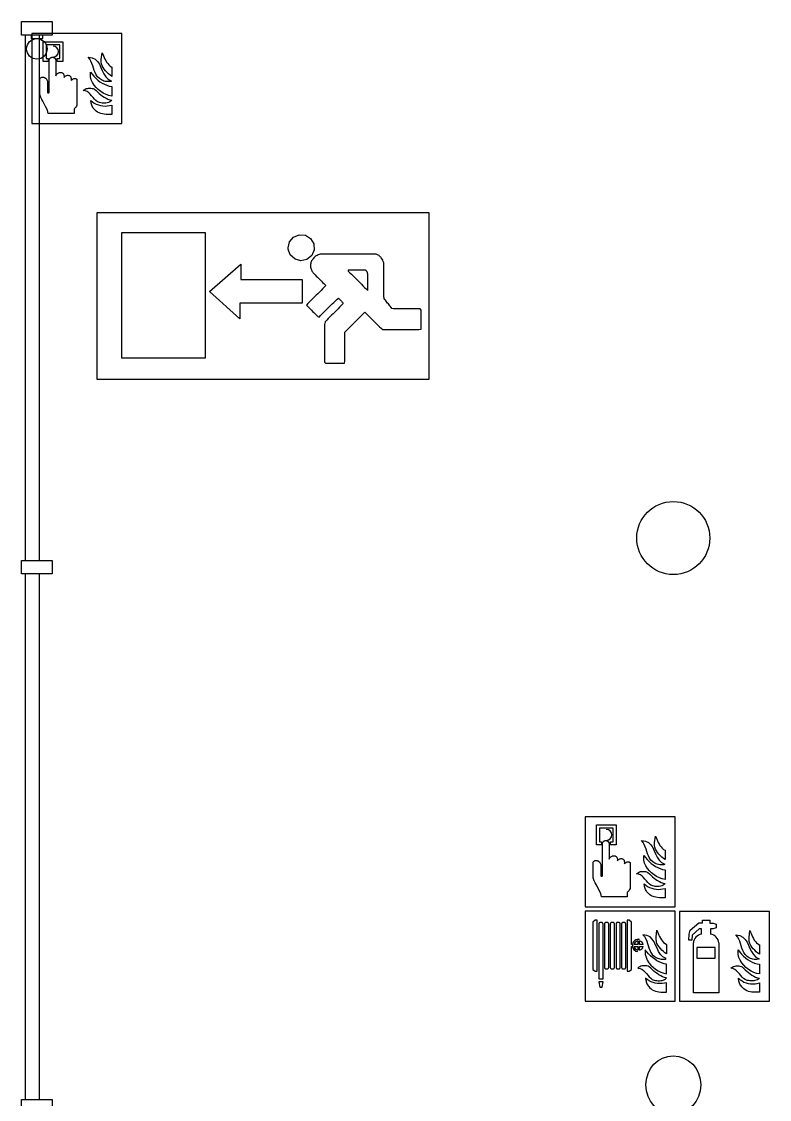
# Model space of a CAD drawing. Header units: metres. Extents: x 19 to 194, y 62 to 154.
# Drawn here: x 29.12 to 37.44, y 70.8 to 82.8 of the extents above; entities that cross this region are included whole.
import ezdxf

# ---------------------------------------------------------------- set-up
doc = ezdxf.new("R2010")
doc.units = ezdxf.units.M
doc.header["$MEASUREMENT"] = 0
doc.layers.add('ALL', color=7, linetype='Continuous')

msp = doc.modelspace()

# ---------------------------------------------------------------- linework, layer by layer
at = {"layer": 'ALL', "color": 18, "lineweight": 25, "true_color": 0x000000}
for points in [[(29.465, 82.8003), (29.465, 82.6503), (29.125, 82.6503), (29.125, 82.8003)], [(29.36, 82.6503), (29.23, 82.6503), (29.23, 82.6103), (29.36, 82.6103)], [(29.465, 76.8003), (29.465, 76.6503), (29.125, 76.6503), (29.125, 76.8003)], [(29.1249, 70.8003), (29.4649, 70.8003), (29.4649, 70.6503), (29.1249, 70.6503)]]:
    msp.add_lwpolyline(points, close=True, dxfattribs=at)
for points in [[(29.17, 76.8003), (29.17, 82.6503)], [(29.32, 82.6503), (29.32, 76.8003)], [(29.1699, 70.8003), (29.1699, 76.6503)], [(29.3199, 76.6503), (29.3199, 70.8003)]]:
    msp.add_lwpolyline(points, dxfattribs=at)
at = {"layer": 'ALL', "color": 1, "lineweight": 25}
for points in [[(29.7389, 82.6655), (29.2389, 82.6655), (29.2389, 81.6655), (30.2389, 81.6655)], [(35.8941, 73.945), (35.3941, 73.945), (35.3941, 72.945), (36.3941, 72.945)], [(35.8856, 72.7953), (35.8618, 72.7953)], [(35.8618, 72.7953), (35.8618, 72.2292)], [(35.9094, 72.7729), (35.8856, 72.7953)], [(35.9093, 72.5246), (35.9093, 72.7729)], [(36.563, 72.6852), (36.6603, 72.7669)], [(36.6603, 72.7669), (36.7014, 72.7669)], [(36.7014, 72.7669), (36.7014, 72.7965)], [(36.7014, 72.7965), (36.7806, 72.7965)], [(36.7806, 72.7965), (36.7806, 72.7619)], [(36.7806, 72.7619), (36.8185, 72.7619)], [(36.8185, 72.7619), (36.8521, 72.7534)], [(36.8521, 72.7533), (36.8521, 72.7092)], [(36.5474, 72.5753), (36.5509, 72.6391)], [(36.5509, 72.6391), (36.5629, 72.6851)], [(36.5855, 72.6305), (36.581, 72.5753)], [(36.6607, 72.6992), (36.5855, 72.6305)], [(36.6895, 72.6992), (36.6608, 72.6992)], [(36.6895, 72.6392), (36.6895, 72.6992)], [(36.7895, 72.6992), (36.7895, 72.6392)], [(36.8185, 72.6992), (36.7895, 72.6992)], [(36.8521, 72.7092), (36.8185, 72.6992)], [(35.9204, 72.5246), (35.9093, 72.5246)], [(35.9093, 72.2475), (35.9093, 72.5038)], [(35.9093, 72.5038), (35.9204, 72.5038)], [(35.9784, 72.5246), (35.9377, 72.5246)], [(35.9377, 72.5038), (35.9784, 72.5038)], [(35.9784, 72.5653), (35.9784, 72.5246)], [(35.9784, 72.5038), (35.9784, 72.4631)], [(35.9992, 72.5246), (35.9992, 72.5653)], [(36.0399, 72.5246), (35.9992, 72.5246)], [(35.9992, 72.5038), (36.0399, 72.5038)], [(35.9992, 72.4631), (35.9992, 72.5038)], [(36.581, 72.5753), (36.5474, 72.5753)], [(36.5981, 71.9881), (36.5981, 72.5421)], [(36.8809, 72.5421), (36.8809, 71.9881)], [(35.8856, 72.2292), (35.9094, 72.2475)], [(35.8618, 72.2292), (35.8856, 72.2292)], [(36.8809, 71.9881), (36.5981, 71.9881)]]:
    msp.add_lwpolyline(points, dxfattribs=at)
for points in [[(29.2389, 81.6655), (30.2389, 81.6655), (30.2389, 82.6655), (29.2389, 82.6655)], [(29.4215, 82.3566), (29.3648, 82.3566), (29.3648, 82.5762), (29.5844, 82.5762), (29.5844, 82.3566), (29.5202, 82.3566), (29.5202, 82.3897), (29.5513, 82.3897), (29.5513, 82.5424), (29.3979, 82.5424), (29.3979, 82.3897), (29.4215, 82.3897), (29.4215, 82.3566)], [(30.111, 82.2033), (30.0933, 82.2179), (30.0757, 82.2335), (30.0596, 82.2506), (30.045, 82.2688), (30.0326, 82.288), (30.0222, 82.3087), (30.0154, 82.3305), (30.0118, 82.3534), (30.0118, 82.3773), (30.0222, 82.4536), (30.0289, 82.4365), (30.0362, 82.4188), (30.0435, 82.4006), (30.0518, 82.383), (30.0611, 82.3653), (30.071, 82.3482), (30.0829, 82.3326), (30.0959, 82.3181), (30.1115, 82.3051), (30.1291, 82.2942), (30.1291, 82.1904), (30.111, 82.2033)], [(29.3298, 82.164), (29.3334, 82.1702), (29.3381, 82.1749), (29.3433, 82.1785), (29.3485, 82.1801), (29.3547, 82.1816), (29.361, 82.1816), (29.3677, 82.1811), (29.3734, 82.1801), (29.3796, 82.179), (29.3989, 82.165), (29.4077, 82.1505), (29.4124, 82.1349), (29.4134, 82.1188), (29.415, 82.011), (29.417, 82.0081), (29.4279, 82.0081), (29.4305, 82.011), (29.4305, 82.3616), (29.4306, 82.3637), (29.4307, 82.3658), (29.431, 82.3679), (29.4313, 82.37), (29.4317, 82.3721), (29.4323, 82.3741), (29.4329, 82.3761), (29.4336, 82.378), (29.4344, 82.38), (29.4353, 82.3818), (29.4363, 82.3837), (29.4373, 82.3854), (29.4385, 82.3871), (29.4397, 82.3888), (29.441, 82.3903), (29.4423, 82.3918), (29.4437, 82.3932), (29.4452, 82.3946), (29.4468, 82.3958), (29.4484, 82.397), (29.45, 82.3981), (29.4517, 82.399), (29.4535, 82.3999), (29.4553, 82.4007), (29.4571, 82.4014), (29.4589, 82.402), (29.4608, 82.4024), (29.4627, 82.4028), (29.4646, 82.4031), (29.4665, 82.4032), (29.4684, 82.4033), (29.4703, 82.4032), (29.4723, 82.4031), (29.4742, 82.4028), (29.4761, 82.4024), (29.4779, 82.402), (29.4798, 82.4014), (29.4816, 82.4007), (29.4834, 82.3999), (29.4851, 82.399), (29.4868, 82.3981), (29.4885, 82.397), (29.4901, 82.3958), (29.4916, 82.3946), (29.4931, 82.3932), (29.4945, 82.3918), (29.4959, 82.3903), (29.4972, 82.3888), (29.4984, 82.3871), (29.4995, 82.3854), (29.5006, 82.3837), (29.5016, 82.3818), (29.5025, 82.38), (29.5033, 82.378), (29.504, 82.3761), (29.5046, 82.3741), (29.5051, 82.3721), (29.5056, 82.37), (29.5059, 82.3679), (29.5061, 82.3658), (29.5063, 82.3637), (29.5063, 82.3616), (29.5063, 82.3613), (29.5063, 82.1974), (29.5146, 82.2133), (29.5198, 82.218), (29.5255, 82.2221), (29.538, 82.2294), (29.5448, 82.232), (29.5515, 82.2336), (29.5583, 82.2346), (29.5655, 82.2346), (29.5723, 82.233), (29.578, 82.2304), (29.5827, 82.2268), (29.5863, 82.2226), (29.5899, 82.218), (29.593, 82.2128), (29.5951, 82.2076), (29.5967, 82.2024), (29.5982, 82.1967), (29.5993, 82.1905), (29.5983, 82.1778), (29.605, 82.1889), (29.6107, 82.1925), (29.6169, 82.1962), (29.6232, 82.1988), (29.6299, 82.2008), (29.6367, 82.2019), (29.6434, 82.2024), (29.6496, 82.2008), (29.6564, 82.1988), (29.6621, 82.1951), (29.6668, 82.192), (29.6699, 82.1879), (29.672, 82.1837), (29.6735, 82.179), (29.6746, 82.1744), (29.6756, 82.1697), (29.6761, 82.1645), (29.6772, 82.1593), (29.6782, 82.1546), (29.6766, 82.1424), (29.6844, 82.1531), (29.6896, 82.1562), (29.6948, 82.1593), (29.7005, 82.1624), (29.7057, 82.165), (29.7114, 82.1666), (29.7171, 82.1676), (29.7228, 82.1676), (29.7291, 82.1666), (29.7389, 82.1595), (29.74, 81.871), (29.7389, 81.8686), (29.7343, 81.8582), (29.7286, 81.8485), (29.7223, 81.8405), (29.7171, 81.8361), (29.713, 81.8316), (29.7099, 81.8267), (29.7083, 81.8215), (29.7083, 81.7751), (29.4218, 81.7751), (29.4133, 81.813), (29.3926, 81.853), (29.3719, 81.8935), (29.361, 81.9132), (29.35, 81.9334), (29.3397, 81.9532), (29.3298, 81.9877)], [(29.8664, 82.4048), (29.9111, 82.3975), (29.9448, 82.3804), (29.9702, 82.355), (29.9905, 82.3243), (30.0071, 82.2901), (30.0227, 82.2537), (30.0398, 82.2189), (30.0611, 82.1862), (30.0891, 82.1587), (30.126, 82.1384), (30.1125, 82.1343), (30.0985, 82.1317), (30.0839, 82.1312), (30.0699, 82.1322), (30.0554, 82.1348), (30.0414, 82.1384), (30.0279, 82.1436), (30.0144, 82.1504), (30.0024, 82.1577), (29.991, 82.166), (29.9702, 82.1862), (29.9547, 82.208), (29.9422, 82.2319), (29.9323, 82.2568), (29.9246, 82.2828), (29.9162, 82.3087), (29.9079, 82.3342), (29.897, 82.3591), (29.8835, 82.383), (29.8664, 82.4048)], [(30.1291, 82.0776), (30.1291, 81.9701), (30.0969, 81.9769), (30.0648, 81.9878), (30.0341, 82.0028), (30.005, 82.021), (29.978, 82.0423), (29.9536, 82.0667), (29.9324, 82.0932), (29.9142, 82.1223), (29.9002, 82.1529), (29.8903, 82.1851), (29.8903, 82.237), (29.909, 82.2131), (29.9292, 82.1908), (29.9505, 82.1695), (29.9729, 82.1493), (29.9967, 82.1311), (30.0217, 82.115), (30.0476, 82.1015), (30.0741, 82.0906), (30.1011, 82.0823), (30.1291, 82.0776)], [(29.9199, 81.9545), (29.9044, 81.9727), (29.8888, 81.9903), (29.8727, 82.0064), (29.8545, 82.0199), (29.8337, 82.0293), (29.8109, 82.0339), (29.8208, 82.0417), (29.8322, 82.048), (29.8441, 82.0532), (29.8566, 82.0568), (29.8701, 82.0594), (29.8836, 82.0599), (29.8971, 82.0594), (29.9106, 82.0568), (29.923, 82.0532), (29.9355, 82.048), (29.9532, 82.0324), (29.9703, 82.0168), (29.9885, 82.0007), (30.0066, 81.9857), (30.0253, 81.9711), (30.0445, 81.9576), (30.0648, 81.9457), (30.085, 81.9358), (30.1069, 81.928), (30.1292, 81.9233), (30.1183, 81.914), (30.1058, 81.9062), (30.0923, 81.9005), (30.0783, 81.8963), (30.0638, 81.8932), (30.0492, 81.8922), (30.0342, 81.8922), (30.0196, 81.8932), (30.0051, 81.8958), (29.9911, 81.8989), (29.9703, 81.9078), (29.9521, 81.9208), (29.9355, 81.9363), (29.9199, 81.9545)], [(30.005, 81.7762), (29.9863, 81.7835), (29.9692, 81.7923), (29.9531, 81.8042), (29.9391, 81.8188), (29.9302, 81.8276), (29.923, 81.8369), (29.9167, 81.8468), (29.911, 81.8572), (29.9064, 81.8681), (29.9027, 81.879), (29.9001, 81.8899), (29.8975, 81.9013), (29.8955, 81.9117), (29.8939, 81.9226), (29.9131, 81.906), (29.9339, 81.8925), (29.9557, 81.8805), (29.9791, 81.8717), (30.0035, 81.8655), (30.0284, 81.8613), (30.0533, 81.8598), (30.0787, 81.8613), (30.1042, 81.8644), (30.1291, 81.8707), (30.1291, 81.7668), (30.1078, 81.7658), (30.086, 81.7658), (30.0647, 81.7663), (30.044, 81.7679), (30.0242, 81.7715), (30.005, 81.7762)], [(35.3941, 72.945), (36.3941, 72.945), (36.3941, 73.945), (35.3941, 73.945)], [(35.5766, 73.6361), (35.5199, 73.6361), (35.5199, 73.8557), (35.7395, 73.8557), (35.7395, 73.6361), (35.6753, 73.6361), (35.6753, 73.6692), (35.7064, 73.6692), (35.7064, 73.8219), (35.553, 73.8219), (35.553, 73.6692), (35.5766, 73.6692), (35.5766, 73.6361)], [(35.4849, 73.4435), (35.4885, 73.4497), (35.4932, 73.4544), (35.4984, 73.458), (35.5036, 73.4596), (35.5098, 73.4611), (35.5161, 73.4611), (35.5228, 73.4606), (35.5285, 73.4596), (35.5347, 73.4585), (35.554, 73.4445), (35.5628, 73.43), (35.5675, 73.4144), (35.5685, 73.3983), (35.5701, 73.2905), (35.5721, 73.2876), (35.583, 73.2876), (35.5856, 73.2905), (35.5856, 73.6411), (35.5857, 73.6432), (35.5858, 73.6453), (35.5861, 73.6474), (35.5864, 73.6495), (35.5868, 73.6516), (35.5874, 73.6536), (35.588, 73.6556), (35.5887, 73.6575), (35.5895, 73.6595), (35.5904, 73.6613), (35.5914, 73.6632), (35.5924, 73.6649), (35.5936, 73.6666), (35.5948, 73.6683), (35.5961, 73.6698), (35.5974, 73.6713), (35.5988, 73.6727), (35.6003, 73.6741), (35.6019, 73.6753), (35.6035, 73.6765), (35.6051, 73.6776), (35.6068, 73.6785), (35.6086, 73.6794), (35.6104, 73.6802), (35.6122, 73.6809), (35.614, 73.6815), (35.6159, 73.6819), (35.6178, 73.6823), (35.6197, 73.6826), (35.6216, 73.6827), (35.6235, 73.6828), (35.6254, 73.6827), (35.6274, 73.6826), (35.6293, 73.6823), (35.6312, 73.6819), (35.633, 73.6815), (35.6349, 73.6809), (35.6367, 73.6802), (35.6385, 73.6794), (35.6402, 73.6785), (35.6419, 73.6776), (35.6436, 73.6765), (35.6452, 73.6753), (35.6467, 73.6741), (35.6482, 73.6727), (35.6496, 73.6713), (35.651, 73.6698), (35.6523, 73.6683), (35.6535, 73.6666), (35.6546, 73.6649), (35.6557, 73.6632), (35.6567, 73.6613), (35.6576, 73.6595), (35.6584, 73.6575), (35.6591, 73.6556), (35.6597, 73.6536), (35.6602, 73.6516), (35.6607, 73.6495), (35.661, 73.6474), (35.6612, 73.6453), (35.6614, 73.6432), (35.6614, 73.6411), (35.6614, 73.6408), (35.6614, 73.4769), (35.6697, 73.4928), (35.6749, 73.4975), (35.6806, 73.5016), (35.6931, 73.5089), (35.6999, 73.5115), (35.7066, 73.5131), (35.7134, 73.5141), (35.7206, 73.5141), (35.7274, 73.5125), (35.7331, 73.5099), (35.7378, 73.5063), (35.7414, 73.5021), (35.745, 73.4975), (35.7481, 73.4923), (35.7502, 73.4871), (35.7518, 73.4819), (35.7533, 73.4762), (35.7544, 73.47), (35.7534, 73.4573), (35.7601, 73.4684), (35.7658, 73.472), (35.772, 73.4757), (35.7783, 73.4783), (35.785, 73.4803), (35.7918, 73.4814), (35.7985, 73.4819), (35.8047, 73.4803), (35.8115, 73.4783), (35.8172, 73.4746), (35.8219, 73.4715), (35.825, 73.4674), (35.8271, 73.4632), (35.8286, 73.4585), (35.8297, 73.4539), (35.8307, 73.4492), (35.8312, 73.444), (35.8323, 73.4388), (35.8333, 73.4341), (35.8317, 73.4219), (35.8395, 73.4326), (35.8447, 73.4357), (35.8499, 73.4388), (35.8556, 73.4419), (35.8608, 73.4445), (35.8665, 73.4461), (35.8722, 73.4471), (35.8779, 73.4471), (35.8842, 73.4461), (35.894, 73.439), (35.8951, 73.1505), (35.894, 73.1481), (35.8894, 73.1377), (35.8837, 73.128), (35.8774, 73.12), (35.8722, 73.1156), (35.8681, 73.1111), (35.865, 73.1062), (35.8634, 73.101), (35.8634, 73.0546), (35.5769, 73.0546), (35.5684, 73.0925), (35.5477, 73.1325), (35.527, 73.173), (35.5161, 73.1927), (35.5051, 73.2129), (35.4948, 73.2327), (35.4849, 73.2672)], [(36.0216, 73.6843), (36.0663, 73.677), (36.1, 73.6599), (36.1254, 73.6345), (36.1457, 73.6038), (36.1623, 73.5696), (36.1779, 73.5332), (36.195, 73.4984), (36.2163, 73.4657), (36.2443, 73.4382), (36.2812, 73.4179), (36.2677, 73.4138), (36.2537, 73.4112), (36.2391, 73.4107), (36.2251, 73.4117), (36.2106, 73.4143), (36.1966, 73.4179), (36.1831, 73.4231), (36.1696, 73.4299), (36.1576, 73.4372), (36.1462, 73.4455), (36.1254, 73.4657), (36.1099, 73.4875), (36.0974, 73.5114), (36.0875, 73.5363), (36.0798, 73.5623), (36.0714, 73.5882), (36.0631, 73.6137), (36.0522, 73.6386), (36.0387, 73.6625), (36.0216, 73.6843)], [(36.2661, 73.4828), (36.2484, 73.4974), (36.2308, 73.513), (36.2147, 73.5301), (36.2001, 73.5483), (36.1877, 73.5675), (36.1773, 73.5882), (36.1705, 73.61), (36.1669, 73.6329), (36.1669, 73.6568), (36.1773, 73.7331), (36.184, 73.716), (36.1913, 73.6983), (36.1986, 73.6801), (36.2069, 73.6625), (36.2162, 73.6448), (36.2261, 73.6277), (36.238, 73.6121), (36.251, 73.5976), (36.2666, 73.5846), (36.2842, 73.5737), (36.2842, 73.4699), (36.2661, 73.4828)], [(36.2842, 73.3571), (36.2842, 73.2496), (36.252, 73.2564), (36.2199, 73.2673), (36.1892, 73.2823), (36.1601, 73.3005), (36.1331, 73.3218), (36.1087, 73.3462), (36.0875, 73.3727), (36.0693, 73.4018), (36.0553, 73.4324), (36.0454, 73.4646), (36.0454, 73.5165), (36.0641, 73.4926), (36.0843, 73.4703), (36.1056, 73.449), (36.128, 73.4288), (36.1518, 73.4106), (36.1768, 73.3945), (36.2027, 73.381), (36.2292, 73.3701), (36.2562, 73.3618), (36.2842, 73.3571)], [(36.075, 73.234), (36.0595, 73.2522), (36.0439, 73.2698), (36.0278, 73.2859), (36.0096, 73.2994), (35.9888, 73.3088), (35.966, 73.3134), (35.9759, 73.3212), (35.9873, 73.3275), (35.9992, 73.3327), (36.0117, 73.3363), (36.0252, 73.3389), (36.0387, 73.3394), (36.0522, 73.3389), (36.0657, 73.3363), (36.0781, 73.3327), (36.0906, 73.3275), (36.1083, 73.3119), (36.1254, 73.2963), (36.1436, 73.2802), (36.1617, 73.2652), (36.1804, 73.2506), (36.1996, 73.2371), (36.2199, 73.2252), (36.2401, 73.2153), (36.262, 73.2075), (36.2843, 73.2028), (36.2734, 73.1935), (36.2609, 73.1857), (36.2474, 73.18), (36.2334, 73.1758), (36.2189, 73.1727), (36.2043, 73.1717), (36.1893, 73.1717), (36.1747, 73.1727), (36.1602, 73.1753), (36.1462, 73.1784), (36.1254, 73.1873), (36.1072, 73.2003), (36.0906, 73.2158), (36.075, 73.234)], [(36.1602, 73.0557), (36.1415, 73.063), (36.1244, 73.0718), (36.1083, 73.0837), (36.0943, 73.0983), (36.0854, 73.1071), (36.0782, 73.1164), (36.0719, 73.1263), (36.0662, 73.1367), (36.0616, 73.1476), (36.0579, 73.1585), (36.0553, 73.1694), (36.0527, 73.1808), (36.0507, 73.1912), (36.0491, 73.2021), (36.0683, 73.1855), (36.0891, 73.172), (36.1109, 73.16), (36.1343, 73.1512), (36.1587, 73.145), (36.1836, 73.1408), (36.2085, 73.1393), (36.2339, 73.1408), (36.2594, 73.1439), (36.2843, 73.1502), (36.2843, 73.0463), (36.263, 73.0453), (36.2412, 73.0453), (36.2199, 73.0458), (36.1992, 73.0474), (36.1794, 73.051), (36.1602, 73.0557)], [(35.3941, 71.895), (36.3941, 71.895), (36.3941, 72.895), (35.3941, 72.895)], [(37.4441, 71.8926), (37.4441, 72.8926), (36.4441, 72.8926), (36.4441, 71.8926)], [(35.5278, 72.7953), (35.5041, 72.7953), (35.4803, 72.7729), (35.4803, 72.2475), (35.5041, 72.2292), (35.5278, 72.2292)], [(35.5929, 72.755), (35.5929, 72.7558), (35.5928, 72.7566), (35.5926, 72.7574), (35.5924, 72.7582), (35.5922, 72.759), (35.5919, 72.7597), (35.5915, 72.7605), (35.5911, 72.7612), (35.5907, 72.762), (35.5901, 72.7627), (35.5896, 72.7634), (35.589, 72.7641), (35.5883, 72.7647), (35.5876, 72.7653), (35.5869, 72.7659), (35.5861, 72.7665), (35.5852, 72.7671), (35.5844, 72.7676), (35.5835, 72.7681), (35.5825, 72.7686), (35.5816, 72.769), (35.5806, 72.7694), (35.5796, 72.7697), (35.5785, 72.7701), (35.5774, 72.7703), (35.5764, 72.7706), (35.5753, 72.7708), (35.5741, 72.771), (35.573, 72.7711), (35.5719, 72.7712), (35.5707, 72.7713), (35.5696, 72.7713), (35.5685, 72.7713), (35.5673, 72.7712), (35.5662, 72.7711), (35.5651, 72.771), (35.5639, 72.7708), (35.5628, 72.7706), (35.5617, 72.7703), (35.5607, 72.7701), (35.5596, 72.7697), (35.5586, 72.7694), (35.5576, 72.769), (35.5567, 72.7686), (35.5557, 72.7681), (35.5548, 72.7676), (35.554, 72.7671), (35.5531, 72.7665), (35.5523, 72.7659), (35.5516, 72.7653), (35.5509, 72.7647), (35.5502, 72.7641), (35.5496, 72.7634), (35.5491, 72.7627), (35.5485, 72.762), (35.5481, 72.7612), (35.5477, 72.7605), (35.5473, 72.7597), (35.547, 72.759), (35.5467, 72.7582), (35.5466, 72.7574), (35.5464, 72.7566), (35.5463, 72.7558), (35.5463, 72.755), (35.5463, 72.1426), (35.5929, 72.1426)], [(35.656, 72.755), (35.656, 72.7558), (35.6559, 72.7566), (35.6557, 72.7574), (35.6555, 72.7582), (35.6553, 72.759), (35.655, 72.7597), (35.6546, 72.7605), (35.6542, 72.7612), (35.6538, 72.762), (35.6532, 72.7627), (35.6527, 72.7634), (35.6521, 72.7641), (35.6514, 72.7647), (35.6507, 72.7653), (35.65, 72.7659), (35.6492, 72.7665), (35.6483, 72.7671), (35.6475, 72.7676), (35.6466, 72.7681), (35.6456, 72.7686), (35.6447, 72.769), (35.6437, 72.7694), (35.6427, 72.7697), (35.6416, 72.7701), (35.6405, 72.7703), (35.6395, 72.7706), (35.6384, 72.7708), (35.6372, 72.771), (35.6361, 72.7711), (35.635, 72.7712), (35.6338, 72.7713), (35.6327, 72.7713), (35.6316, 72.7713), (35.6304, 72.7712), (35.6293, 72.7711), (35.6282, 72.771), (35.627, 72.7708), (35.6259, 72.7706), (35.6248, 72.7703), (35.6238, 72.7701), (35.6227, 72.7697), (35.6217, 72.7694), (35.6207, 72.769), (35.6198, 72.7686), (35.6188, 72.7681), (35.6179, 72.7676), (35.6171, 72.7671), (35.6162, 72.7665), (35.6154, 72.7659), (35.6147, 72.7653), (35.614, 72.7647), (35.6133, 72.7641), (35.6127, 72.7634), (35.6122, 72.7627), (35.6116, 72.762), (35.6112, 72.7612), (35.6108, 72.7605), (35.6104, 72.7597), (35.6101, 72.759), (35.6098, 72.7582), (35.6097, 72.7574), (35.6095, 72.7566), (35.6094, 72.7558), (35.6094, 72.755), (35.6094, 72.2693), (35.6094, 72.2685), (35.6095, 72.2677), (35.6097, 72.2669), (35.6098, 72.2661), (35.6101, 72.2653), (35.6104, 72.2645), (35.6108, 72.2638), (35.6112, 72.263), (35.6116, 72.2623), (35.6122, 72.2616), (35.6127, 72.2609), (35.6133, 72.2602), (35.614, 72.2596), (35.6147, 72.2589), (35.6154, 72.2583), (35.6162, 72.2577), (35.6171, 72.2572), (35.6179, 72.2567), (35.6188, 72.2562), (35.6198, 72.2557), (35.6207, 72.2553), (35.6217, 72.2549), (35.6227, 72.2545), (35.6238, 72.2542), (35.6248, 72.2539), (35.6259, 72.2537), (35.627, 72.2535), (35.6282, 72.2533), (35.6293, 72.2531), (35.6304, 72.253), (35.6316, 72.253), (35.6327, 72.253), (35.6338, 72.253), (35.635, 72.253), (35.6361, 72.2531), (35.6372, 72.2533), (35.6384, 72.2535), (35.6395, 72.2537), (35.6405, 72.2539), (35.6416, 72.2542), (35.6427, 72.2545), (35.6437, 72.2549), (35.6447, 72.2553), (35.6456, 72.2557), (35.6466, 72.2562), (35.6475, 72.2567), (35.6483, 72.2572), (35.6492, 72.2577), (35.65, 72.2583), (35.6507, 72.2589), (35.6514, 72.2596), (35.6521, 72.2602), (35.6527, 72.2609), (35.6532, 72.2616), (35.6538, 72.2623), (35.6542, 72.263), (35.6546, 72.2638), (35.655, 72.2645), (35.6553, 72.2653), (35.6555, 72.2661), (35.6557, 72.2669), (35.6559, 72.2677), (35.656, 72.2685), (35.656, 72.2693)], [(35.7203, 72.755), (35.7203, 72.7558), (35.7202, 72.7566), (35.72, 72.7574), (35.7198, 72.7582), (35.7196, 72.759), (35.7193, 72.7597), (35.7189, 72.7605), (35.7185, 72.7612), (35.7181, 72.762), (35.7175, 72.7627), (35.717, 72.7634), (35.7164, 72.7641), (35.7157, 72.7647), (35.715, 72.7653), (35.7143, 72.7659), (35.7135, 72.7665), (35.7126, 72.7671), (35.7118, 72.7676), (35.7109, 72.7681), (35.7099, 72.7686), (35.709, 72.769), (35.708, 72.7694), (35.707, 72.7697), (35.7059, 72.7701), (35.7048, 72.7703), (35.7038, 72.7706), (35.7027, 72.7708), (35.7015, 72.771), (35.7004, 72.7711), (35.6993, 72.7712), (35.6981, 72.7713), (35.697, 72.7713), (35.6959, 72.7713), (35.6947, 72.7712), (35.6936, 72.7711), (35.6925, 72.771), (35.6913, 72.7708), (35.6902, 72.7706), (35.6891, 72.7703), (35.6881, 72.7701), (35.687, 72.7697), (35.686, 72.7694), (35.685, 72.769), (35.6841, 72.7686), (35.6831, 72.7681), (35.6822, 72.7676), (35.6814, 72.7671), (35.6805, 72.7665), (35.6797, 72.7659), (35.679, 72.7653), (35.6783, 72.7647), (35.6776, 72.7641), (35.677, 72.7634), (35.6765, 72.7627), (35.6759, 72.762), (35.6755, 72.7612), (35.6751, 72.7605), (35.6747, 72.7597), (35.6744, 72.759), (35.6741, 72.7582), (35.674, 72.7574), (35.6738, 72.7566), (35.6737, 72.7558), (35.6737, 72.755), (35.6737, 72.2693), (35.6737, 72.2685), (35.6738, 72.2677), (35.674, 72.2669), (35.6741, 72.2661), (35.6744, 72.2653), (35.6747, 72.2645), (35.6751, 72.2638), (35.6755, 72.263), (35.6759, 72.2623), (35.6765, 72.2616), (35.677, 72.2609), (35.6776, 72.2602), (35.6783, 72.2596), (35.679, 72.2589), (35.6797, 72.2583), (35.6805, 72.2577), (35.6814, 72.2572), (35.6822, 72.2567), (35.6831, 72.2562), (35.6841, 72.2557), (35.685, 72.2553), (35.686, 72.2549), (35.687, 72.2545), (35.6881, 72.2542), (35.6891, 72.2539), (35.6902, 72.2537), (35.6913, 72.2535), (35.6925, 72.2533), (35.6936, 72.2531), (35.6947, 72.253), (35.6959, 72.253), (35.697, 72.253), (35.6981, 72.253), (35.6993, 72.253), (35.7004, 72.2531), (35.7015, 72.2533), (35.7027, 72.2535), (35.7038, 72.2537), (35.7048, 72.2539), (35.7059, 72.2542), (35.707, 72.2545), (35.708, 72.2549), (35.709, 72.2553), (35.7099, 72.2557), (35.7109, 72.2562), (35.7118, 72.2567), (35.7126, 72.2572), (35.7135, 72.2577), (35.7143, 72.2583), (35.715, 72.2589), (35.7157, 72.2596), (35.7164, 72.2602), (35.717, 72.2609), (35.7175, 72.2616), (35.7181, 72.2623), (35.7185, 72.263), (35.7189, 72.2638), (35.7193, 72.2645), (35.7196, 72.2653), (35.7198, 72.2661), (35.72, 72.2669), (35.7202, 72.2677), (35.7203, 72.2685), (35.7203, 72.2693)], [(35.7846, 72.755), (35.7846, 72.7558), (35.7845, 72.7566), (35.7843, 72.7574), (35.7841, 72.7582), (35.7839, 72.759), (35.7836, 72.7597), (35.7832, 72.7605), (35.7828, 72.7612), (35.7824, 72.762), (35.7818, 72.7627), (35.7813, 72.7634), (35.7807, 72.7641), (35.78, 72.7647), (35.7793, 72.7653), (35.7786, 72.7659), (35.7778, 72.7665), (35.7769, 72.7671), (35.7761, 72.7676), (35.7752, 72.7681), (35.7742, 72.7686), (35.7733, 72.769), (35.7723, 72.7694), (35.7713, 72.7697), (35.7702, 72.7701), (35.7691, 72.7703), (35.7681, 72.7706), (35.767, 72.7708), (35.7658, 72.771), (35.7647, 72.7711), (35.7636, 72.7712), (35.7624, 72.7713), (35.7613, 72.7713), (35.7602, 72.7713), (35.759, 72.7712), (35.7579, 72.7711), (35.7568, 72.771), (35.7556, 72.7708), (35.7545, 72.7706), (35.7534, 72.7703), (35.7524, 72.7701), (35.7513, 72.7697), (35.7503, 72.7694), (35.7493, 72.769), (35.7484, 72.7686), (35.7474, 72.7681), (35.7465, 72.7676), (35.7457, 72.7671), (35.7448, 72.7665), (35.744, 72.7659), (35.7433, 72.7653), (35.7426, 72.7647), (35.7419, 72.7641), (35.7413, 72.7634), (35.7408, 72.7627), (35.7402, 72.762), (35.7398, 72.7612), (35.7394, 72.7605), (35.739, 72.7597), (35.7387, 72.759), (35.7384, 72.7582), (35.7383, 72.7574), (35.7381, 72.7566), (35.738, 72.7558), (35.738, 72.755), (35.738, 72.2693), (35.738, 72.2685), (35.7381, 72.2677), (35.7383, 72.2669), (35.7384, 72.2661), (35.7387, 72.2653), (35.739, 72.2645), (35.7394, 72.2638), (35.7398, 72.263), (35.7402, 72.2623), (35.7408, 72.2616), (35.7413, 72.2609), (35.7419, 72.2602), (35.7426, 72.2596), (35.7433, 72.2589), (35.744, 72.2583), (35.7448, 72.2577), (35.7457, 72.2572), (35.7465, 72.2567), (35.7474, 72.2562), (35.7484, 72.2557), (35.7493, 72.2553), (35.7503, 72.2549), (35.7513, 72.2545), (35.7524, 72.2542), (35.7534, 72.2539), (35.7545, 72.2537), (35.7556, 72.2535), (35.7568, 72.2533), (35.7579, 72.2531), (35.759, 72.253), (35.7602, 72.253), (35.7613, 72.253), (35.7624, 72.253), (35.7636, 72.253), (35.7647, 72.2531), (35.7658, 72.2533), (35.767, 72.2535), (35.7681, 72.2537), (35.7691, 72.2539), (35.7702, 72.2542), (35.7713, 72.2545), (35.7723, 72.2549), (35.7733, 72.2553), (35.7742, 72.2557), (35.7752, 72.2562), (35.7761, 72.2567), (35.7769, 72.2572), (35.7778, 72.2577), (35.7786, 72.2583), (35.7793, 72.2589), (35.78, 72.2596), (35.7807, 72.2602), (35.7813, 72.2609), (35.7818, 72.2616), (35.7824, 72.2623), (35.7828, 72.263), (35.7832, 72.2638), (35.7836, 72.2645), (35.7839, 72.2653), (35.7841, 72.2661), (35.7843, 72.2669), (35.7845, 72.2677), (35.7846, 72.2685), (35.7846, 72.2693)], [(35.8458, 72.755), (35.8458, 72.7558), (35.8457, 72.7566), (35.8455, 72.7574), (35.8453, 72.7582), (35.8451, 72.759), (35.8448, 72.7597), (35.8444, 72.7605), (35.844, 72.7612), (35.8436, 72.762), (35.843, 72.7627), (35.8425, 72.7634), (35.8419, 72.7641), (35.8412, 72.7647), (35.8405, 72.7653), (35.8398, 72.7659), (35.839, 72.7665), (35.8381, 72.7671), (35.8373, 72.7676), (35.8364, 72.7681), (35.8354, 72.7686), (35.8345, 72.769), (35.8335, 72.7694), (35.8325, 72.7697), (35.8314, 72.7701), (35.8303, 72.7703), (35.8293, 72.7706), (35.8282, 72.7708), (35.827, 72.771), (35.8259, 72.7711), (35.8248, 72.7712), (35.8236, 72.7713), (35.8225, 72.7713), (35.8214, 72.7713), (35.8202, 72.7712), (35.8191, 72.7711), (35.818, 72.771), (35.8168, 72.7708), (35.8157, 72.7706), (35.8146, 72.7703), (35.8136, 72.7701), (35.8125, 72.7697), (35.8115, 72.7694), (35.8105, 72.769), (35.8096, 72.7686), (35.8086, 72.7681), (35.8077, 72.7676), (35.8069, 72.7671), (35.806, 72.7665), (35.8052, 72.7659), (35.8045, 72.7653), (35.8038, 72.7647), (35.8031, 72.7641), (35.8025, 72.7634), (35.802, 72.7627), (35.8014, 72.762), (35.801, 72.7612), (35.8006, 72.7605), (35.8002, 72.7597), (35.7999, 72.759), (35.7996, 72.7582), (35.7995, 72.7574), (35.7993, 72.7566), (35.7992, 72.7558), (35.7992, 72.755), (35.7992, 72.2693), (35.7992, 72.2685), (35.7993, 72.2677), (35.7995, 72.2669), (35.7996, 72.2661), (35.7999, 72.2653), (35.8002, 72.2645), (35.8006, 72.2638), (35.801, 72.263), (35.8014, 72.2623), (35.802, 72.2616), (35.8025, 72.2609), (35.8031, 72.2602), (35.8038, 72.2596), (35.8045, 72.2589), (35.8052, 72.2583), (35.806, 72.2577), (35.8069, 72.2572), (35.8077, 72.2567), (35.8086, 72.2562), (35.8096, 72.2557), (35.8105, 72.2553), (35.8115, 72.2549), (35.8125, 72.2545), (35.8136, 72.2542), (35.8146, 72.2539), (35.8157, 72.2537), (35.8168, 72.2535), (35.818, 72.2533), (35.8191, 72.2531), (35.8202, 72.253), (35.8214, 72.253), (35.8225, 72.253), (35.8236, 72.253), (35.8248, 72.253), (35.8259, 72.2531), (35.827, 72.2533), (35.8282, 72.2535), (35.8293, 72.2537), (35.8303, 72.2539), (35.8314, 72.2542), (35.8325, 72.2545), (35.8335, 72.2549), (35.8345, 72.2553), (35.8354, 72.2557), (35.8364, 72.2562), (35.8373, 72.2567), (35.8381, 72.2572), (35.839, 72.2577), (35.8398, 72.2583), (35.8405, 72.2589), (35.8412, 72.2596), (35.8419, 72.2602), (35.8425, 72.2609), (35.843, 72.2616), (35.8436, 72.2623), (35.844, 72.263), (35.8444, 72.2638), (35.8448, 72.2645), (35.8451, 72.2653), (35.8453, 72.2661), (35.8455, 72.2669), (35.8457, 72.2677), (35.8458, 72.2685), (35.8458, 72.2693)], [(36.1938, 72.4832), (36.1782, 72.5196), (36.1616, 72.5538), (36.1413, 72.5845), (36.1159, 72.6099), (36.0822, 72.627), (36.0375, 72.6343), (36.0546, 72.6125), (36.0681, 72.5886), (36.079, 72.5637), (36.0873, 72.5382), (36.0957, 72.5123), (36.1034, 72.4863), (36.1133, 72.4614), (36.1258, 72.4375), (36.1413, 72.4157), (36.1621, 72.3955), (36.1735, 72.3872), (36.1855, 72.3799), (36.199, 72.3731), (36.2125, 72.3679), (36.2265, 72.3643), (36.241, 72.3617), (36.255, 72.3607), (36.2696, 72.3612), (36.2836, 72.3638), (36.2971, 72.3679), (36.2602, 72.3882), (36.2322, 72.4157), (36.2109, 72.4484)], [(36.3002, 72.4199), (36.2821, 72.4328), (36.2644, 72.4474), (36.2468, 72.463), (36.2307, 72.4801), (36.2161, 72.4983), (36.2037, 72.5175), (36.1933, 72.5382), (36.1865, 72.56), (36.1829, 72.5829), (36.1829, 72.6068), (36.1933, 72.6831), (36.2, 72.666), (36.2073, 72.6483), (36.2146, 72.6301), (36.2229, 72.6125), (36.2322, 72.5948), (36.2421, 72.5777), (36.254, 72.5621), (36.267, 72.5476), (36.2826, 72.5346), (36.3002, 72.5237)], [(37.3312, 72.3655), (37.3177, 72.3614), (37.3037, 72.3588), (37.2891, 72.3583), (37.2751, 72.3593), (37.2606, 72.3619), (37.2466, 72.3655), (37.2331, 72.3707), (37.2196, 72.3775), (37.2076, 72.3848), (37.1962, 72.3931), (37.1754, 72.4133), (37.1599, 72.4351), (37.1474, 72.459), (37.1375, 72.4839), (37.1298, 72.5099), (37.1214, 72.5358), (37.1131, 72.5613), (37.1022, 72.5862), (37.0887, 72.6101), (37.0716, 72.6319), (37.1163, 72.6246), (37.15, 72.6075), (37.1754, 72.5821), (37.1957, 72.5514), (37.2123, 72.5172), (37.2279, 72.4808), (37.245, 72.446), (37.2663, 72.4133), (37.2943, 72.3858), (37.3312, 72.3655)], [(37.3342, 72.5213), (37.3342, 72.4175), (37.3161, 72.4304), (37.2984, 72.445), (37.2808, 72.4606), (37.2647, 72.4777), (37.2501, 72.4959), (37.2377, 72.5151), (37.2273, 72.5358), (37.2205, 72.5576), (37.2169, 72.5805), (37.2169, 72.6044), (37.2273, 72.6807), (37.234, 72.6636), (37.2413, 72.6459), (37.2486, 72.6277), (37.2569, 72.6101), (37.2662, 72.5924), (37.2761, 72.5753), (37.288, 72.5597), (37.301, 72.5452), (37.3166, 72.5322), (37.3342, 72.5213)], [(36.6376, 72.4936), (36.6376, 72.3717), (36.8414, 72.3717), (36.8414, 72.4936), (36.6376, 72.4936)], [(36.1928, 72.3445), (36.1678, 72.3606), (36.144, 72.3788), (36.1216, 72.399), (36.1003, 72.4203), (36.0801, 72.4426), (36.0614, 72.4665), (36.0614, 72.4146), (36.0713, 72.3824), (36.0853, 72.3518), (36.1035, 72.3227), (36.1247, 72.2962), (36.1491, 72.2718), (36.1761, 72.2505), (36.2052, 72.2323), (36.2359, 72.2173), (36.268, 72.2064), (36.3002, 72.1996), (36.3002, 72.3071), (36.2722, 72.3118), (36.2452, 72.3201), (36.2187, 72.331)], [(37.3342, 72.3047), (37.3342, 72.1972), (37.302, 72.204), (37.2699, 72.2149), (37.2392, 72.2299), (37.2101, 72.2481), (37.1831, 72.2694), (37.1587, 72.2938), (37.1375, 72.3203), (37.1193, 72.3494), (37.1053, 72.38), (37.0954, 72.4122), (37.0954, 72.4641), (37.1141, 72.4402), (37.1343, 72.4179), (37.1556, 72.3966), (37.178, 72.3764), (37.2018, 72.3582), (37.2268, 72.3421), (37.2527, 72.3286), (37.2792, 72.3177), (37.3062, 72.3094), (37.3342, 72.3047)], [(36.1414, 72.2463), (36.1243, 72.2619), (36.1066, 72.2775), (36.0941, 72.2827), (36.0817, 72.2863), (36.0682, 72.2889), (36.0547, 72.2894), (36.0412, 72.2889), (36.0277, 72.2863), (36.0152, 72.2827), (36.0033, 72.2775), (35.9919, 72.2712), (35.982, 72.2634), (36.0048, 72.2588), (36.0256, 72.2494), (36.0438, 72.2359), (36.0599, 72.2198), (36.0755, 72.2022), (36.091, 72.184), (36.1066, 72.1658), (36.1232, 72.1503), (36.1414, 72.1373), (36.1622, 72.1284), (36.1762, 72.1253), (36.1907, 72.1227), (36.2053, 72.1217), (36.2203, 72.1217), (36.2349, 72.1227), (36.2494, 72.1258), (36.2634, 72.13), (36.2769, 72.1357), (36.2894, 72.1435), (36.3003, 72.1528), (36.278, 72.1575), (36.2561, 72.1653), (36.2359, 72.1752), (36.2156, 72.1871), (36.1964, 72.2006), (36.1777, 72.2152), (36.1596, 72.2302)], [(37.3343, 72.1504), (37.3234, 72.1411), (37.3109, 72.1333), (37.2974, 72.1276), (37.2834, 72.1234), (37.2689, 72.1203), (37.2543, 72.1193), (37.2393, 72.1193), (37.2247, 72.1203), (37.2102, 72.1229), (37.1962, 72.126), (37.1754, 72.1349), (37.1572, 72.1479), (37.1406, 72.1634), (37.125, 72.1816), (37.1095, 72.1998), (37.0939, 72.2174), (37.0778, 72.2335), (37.0596, 72.247), (37.0388, 72.2564), (37.016, 72.261), (37.0259, 72.2688), (37.0373, 72.2751), (37.0492, 72.2803), (37.0617, 72.2839), (37.0752, 72.2865), (37.0887, 72.287), (37.1022, 72.2865), (37.1157, 72.2839), (37.1281, 72.2803), (37.1406, 72.2751), (37.1583, 72.2595), (37.1754, 72.2439), (37.1936, 72.2278), (37.2117, 72.2128), (37.2304, 72.1982), (37.2496, 72.1847), (37.2699, 72.1728), (37.2901, 72.1629), (37.312, 72.1551), (37.3343, 72.1504)], [(36.3003, 72.1002), (36.2754, 72.0939), (36.2499, 72.0908), (36.2245, 72.0893), (36.1996, 72.0908), (36.1747, 72.095), (36.1503, 72.1012), (36.1269, 72.11), (36.1051, 72.122), (36.0843, 72.1355), (36.0651, 72.1521), (36.0667, 72.1412), (36.0687, 72.1308), (36.0713, 72.1194), (36.0739, 72.1085), (36.0776, 72.0976), (36.0822, 72.0867), (36.0879, 72.0763), (36.0942, 72.0664), (36.1014, 72.0571), (36.1103, 72.0483), (36.1243, 72.0337), (36.1404, 72.0218), (36.1575, 72.013), (36.1762, 72.0057), (36.1954, 72.001), (36.2152, 71.9974), (36.2359, 71.9958), (36.2572, 71.9953), (36.279, 71.9953), (36.3003, 71.9963)], [(37.3343, 72.0978), (37.3343, 71.9939), (37.313, 71.9929), (37.2912, 71.9929), (37.2699, 71.9934), (37.2492, 71.995), (37.2294, 71.9986), (37.2102, 72.0033), (37.1915, 72.0106), (37.1744, 72.0194), (37.1583, 72.0313), (37.1443, 72.0459), (37.1354, 72.0547), (37.1282, 72.064), (37.1219, 72.0739), (37.1162, 72.0843), (37.1116, 72.0952), (37.1079, 72.1061), (37.1053, 72.117), (37.1027, 72.1284), (37.1007, 72.1388), (37.0991, 72.1497), (37.1183, 72.1331), (37.1391, 72.1196), (37.1609, 72.1076), (37.1843, 72.0988), (37.2087, 72.0926), (37.2336, 72.0884), (37.2585, 72.0869), (37.2839, 72.0884), (37.3094, 72.0915), (37.3343, 72.0978)], [(35.5929, 72.1103), (35.5463, 72.1103), (35.5561, 72.0507), (35.583, 72.0507)]]:
    msp.add_lwpolyline(points, close=True, dxfattribs=at)
at = {"layer": 'ALL', "color": 4, "lineweight": 25}
for points in [[(29.9609, 80.6702), (29.9609, 78.8208), (33.6597, 78.8208), (33.6597, 80.6702)], [(31.1674, 79.0539), (30.2419, 79.0539), (30.2419, 80.451), (31.1674, 80.451)], [(32.0903, 80.2827), (32.1063, 80.3492), (32.1515, 80.4015), (32.2141, 80.4269), (32.2835, 80.4207), (32.3403, 80.3848), (32.3758, 80.3247), (32.38, 80.2588), (32.3526, 80.1951), (32.2969, 80.1502), (32.2322, 80.137), (32.1674, 80.1541), (32.1144, 80.2025), (32.0912, 80.2669)], [(32.4678, 80.2124), (32.4678, 80.2124), (32.4565, 80.2113), (32.4452, 80.2092), (32.434, 80.2061), (32.423, 80.202), (32.4123, 80.197), (32.4021, 80.1911), (32.3925, 80.1844), (32.3835, 80.1769), (32.3752, 80.1688), (32.3677, 80.1601), (32.3613, 80.1513), (32.3561, 80.1433), (32.3514, 80.1348), (32.3473, 80.1258), (32.344, 80.1162), (32.3414, 80.1063), (32.3397, 80.096), (32.3389, 80.0856), (32.339, 80.0751), (32.34, 80.0646), (32.3419, 80.0543), (32.3447, 80.0443), (32.3483, 80.0347), (32.3526, 80.0256), (32.3576, 80.017), (32.3632, 80.009), (32.3692, 80.0017), (32.38, 79.9908), (32.3917, 79.9791), (32.4034, 79.9673), (32.4151, 79.9556), (32.4269, 79.9439), (32.4386, 79.9321), (32.4503, 79.9204), (32.4621, 79.9087), (32.4738, 79.8969), (32.4855, 79.8852), (32.4973, 79.8735), (32.509, 79.8617), (32.4924, 79.8438), (32.4741, 79.8256), (32.4559, 79.8073), (32.4376, 79.789), (32.4193, 79.7708), (32.4011, 79.7525), (32.3828, 79.7343), (32.3646, 79.716), (32.3463, 79.6977), (32.328, 79.6795), (32.3098, 79.6612), (32.2934, 79.6434), (32.305, 79.6318), (32.3166, 79.6202), (32.3281, 79.6086), (32.3397, 79.597), (32.3513, 79.5855), (32.3629, 79.5739), (32.3744, 79.5623), (32.386, 79.5507), (32.3976, 79.5392), (32.4092, 79.5276), (32.4208, 79.516), (32.4336, 79.5099), (32.4518, 79.5282), (32.4701, 79.5464), (32.4884, 79.5647), (32.5066, 79.583), (32.5249, 79.6012), (32.5432, 79.6195), (32.5614, 79.6378), (32.5797, 79.656), (32.598, 79.6743), (32.6162, 79.6926), (32.6345, 79.7108), (32.6487, 79.722), (32.6538, 79.717), (32.6588, 79.712), (32.6638, 79.7069), (32.6688, 79.7019), (32.6739, 79.6969), (32.6789, 79.6919), (32.6839, 79.6868), (32.6889, 79.6818), (32.694, 79.6768), (32.699, 79.6717), (32.704, 79.6667), (32.6993, 79.6562), (32.6813, 79.6382), (32.6633, 79.6202), (32.6453, 79.6022), (32.6273, 79.5842), (32.6093, 79.5662), (32.5913, 79.5482), (32.5733, 79.5302), (32.5553, 79.5122), (32.5373, 79.4942), (32.5194, 79.4763), (32.5014, 79.4583), (32.4932, 79.4293), (32.4932, 79.3912), (32.4932, 79.353), (32.4932, 79.3149), (32.4932, 79.2767), (32.4932, 79.2386), (32.4932, 79.2004), (32.4932, 79.1623), (32.4932, 79.1241), (32.4932, 79.086), (32.4932, 79.0478), (32.4932, 79.0097), (32.506, 78.9969), (32.5253, 78.9969), (32.5445, 78.9969), (32.5638, 78.9969), (32.5831, 78.9969), (32.6024, 78.9969), (32.6217, 78.9969), (32.641, 78.9969), (32.6603, 78.9969), (32.6796, 78.9969), (32.6989, 78.9969), (32.7182, 78.9969), (32.7223, 79.0198), (32.7223, 79.0491), (32.7223, 79.0784), (32.7223, 79.1077), (32.7223, 79.137), (32.7223, 79.1663), (32.7223, 79.1956), (32.7223, 79.2249), (32.7223, 79.2542), (32.7223, 79.2835), (32.7223, 79.3128), (32.7223, 79.3422), (32.7391, 79.3618), (32.7577, 79.3803), (32.7763, 79.3989), (32.7949, 79.4175), (32.8135, 79.4361), (32.832, 79.4547), (32.8506, 79.4733), (32.8692, 79.4918), (32.8878, 79.5104), (32.9064, 79.529), (32.925, 79.5476), (32.9435, 79.5653), (32.9598, 79.549), (32.9762, 79.5327), (32.9925, 79.5163), (33.0088, 79.5), (33.0252, 79.4837), (33.0415, 79.4673), (33.0578, 79.451), (33.0742, 79.4347), (33.0905, 79.4183), (33.1068, 79.402), (33.1232, 79.3857), (33.1424, 79.3717), (33.1789, 79.3717), (33.2154, 79.3717), (33.2518, 79.3717), (33.2883, 79.3717), (33.3248, 79.3717), (33.3613, 79.3717), (33.3978, 79.3717), (33.4343, 79.3717), (33.4708, 79.3717), (33.5072, 79.3717), (33.5437, 79.3717), (33.5706, 79.3768), (33.5706, 79.3961), (33.5706, 79.4154), (33.5706, 79.4347), (33.5706, 79.4539), (33.5706, 79.4732), (33.5706, 79.4925), (33.5706, 79.5118), (33.5706, 79.5311), (33.5706, 79.5504), (33.5706, 79.5697), (33.5706, 79.589), (33.5601, 79.6009), (33.5329, 79.6009), (33.5057, 79.6009), (33.4784, 79.6009), (33.4512, 79.6009), (33.4239, 79.6009), (33.3967, 79.6009), (33.3695, 79.6009), (33.3422, 79.6009), (33.315, 79.6009), (33.2877, 79.6009), (33.2605, 79.6009), (33.2431, 79.606), (33.2355, 79.6162), (33.2279, 79.6263), (33.2202, 79.6365), (33.2126, 79.6467), (33.205, 79.6569), (33.1973, 79.667), (33.1897, 79.6772), (33.1821, 79.6874), (33.1745, 79.6976), (33.1668, 79.7077), (33.1592, 79.7179), (33.1563, 79.7419), (33.1563, 79.7741), (33.1563, 79.8064), (33.1563, 79.8386), (33.1563, 79.8709), (33.1563, 79.9032), (33.1563, 79.9354), (33.1563, 79.9677), (33.1563, 79.9999), (33.1563, 80.0322), (33.1563, 80.0645), (33.1563, 80.0967), (33.1534, 80.1157), (33.1484, 80.1299), (33.1422, 80.1437), (33.1348, 80.1568), (33.1264, 80.1693), (33.1207, 80.1765), (33.1147, 80.1828), (33.1081, 80.1887), (33.101, 80.194), (33.0934, 80.1988), (33.0854, 80.2028), (33.0771, 80.2062), (33.0686, 80.2089), (33.06, 80.2108), (33.0513, 80.212), (33.0428, 80.2124), (32.9992, 80.2124), (32.9509, 80.2124), (32.9026, 80.2124), (32.8543, 80.2124), (32.806, 80.2124), (32.7576, 80.2124), (32.7093, 80.2124), (32.661, 80.2124), (32.6127, 80.2124), (32.5644, 80.2124), (32.5161, 80.2124)], [(31.5652, 80.1012), (31.5652, 79.9286), (32.2454, 79.9278), (32.2448, 79.6641), (31.5544, 79.6641), (31.5544, 79.4915), (31.2149, 79.7963)], [(32.9431, 80.0321), (32.9431, 80.0321), (32.9276, 80.0321), (32.9121, 80.0321), (32.8966, 80.0321), (32.8811, 80.0321), (32.8656, 80.0321), (32.8502, 80.0321), (32.8347, 80.0321), (32.8192, 80.0321), (32.8037, 80.0321), (32.7882, 80.0321), (32.7727, 80.0321), (32.7572, 80.0321), (32.7596, 80.0225), (32.7777, 80.0043), (32.7958, 79.9862), (32.814, 79.9681), (32.8321, 79.9499), (32.8503, 79.9318), (32.8684, 79.9136), (32.8865, 79.8955), (32.9047, 79.8774), (32.9228, 79.8592), (32.9409, 79.8411), (32.9591, 79.823), (32.9761, 79.8069), (32.9761, 79.8221), (32.9761, 79.8373), (32.9761, 79.8524), (32.9761, 79.8676), (32.9761, 79.8828), (32.9761, 79.898), (32.9761, 79.9131), (32.9761, 79.9283), (32.9761, 79.9435), (32.9761, 79.9587), (32.9761, 79.9738), (32.9761, 79.989), (32.9745, 79.9995), (32.9714, 80.0067), (32.9678, 80.0135), (32.9636, 80.0201), (32.961, 80.0237), (32.9598, 80.025), (32.9584, 80.0263), (32.957, 80.0275), (32.9554, 80.0285), (32.9538, 80.0295), (32.9521, 80.0303), (32.9503, 80.0309), (32.9485, 80.0315), (32.9467, 80.0318), (32.9449, 80.032)]]:
    msp.add_lwpolyline(points, close=True, dxfattribs=at)
at = {"layer": 'ALL', "color": 18, "lineweight": 25, "true_color": 0x000000}
for centre, radius in [((29.295, 82.496), 0.1143), ((36.3749, 77.0503), 0.4065)]:
    msp.add_circle(centre, radius, dxfattribs=at)
at = {"layer": 'ALL', "color": 1, "lineweight": 25}
for centre, radius, start, end in [((29.4746, 82.4663), 0.061, -90, 90), ((29.4746, 82.4663), 0.061, -90, 90), ((35.6298, 73.7458), 0.061, -90, 90), ((35.6298, 73.7458), 0.061, -90, 90), ((36.7016, 72.5361), 0.1037, 96.73971, 176.69013), ((36.7773, 72.5361), 0.1037, 3.30987, 83.26029), ((35.9888, 72.5142), 0.0691, 81.33912, -98.6609), ((35.9888, 72.5142), 0.0691, 81.3391, 171.33912), ((35.9888, 72.5142), 0.0691, -171.33911, -98.66089), ((35.9888, 72.5142), 0.0521, 101.50685, 168.49315), ((35.9888, 72.5142), 0.0521, -168.49315, -101.50685), ((35.9888, 72.5142), 0.0521, 11.50685, 78.49315), ((35.9888, 72.5142), 0.0521, -78.49315, -11.50685)]:
    msp.add_arc(centre, radius, start, end, dxfattribs=at)
at = {"layer": 'ALL', "color": 18, "lineweight": 25, "true_color": 0x000000}
msp.add_ellipse((36.375, 70.9613), major_axis=(0, 0.3255), ratio=0.9369521, dxfattribs=at)

doc.saveas('drawing.dxf')
